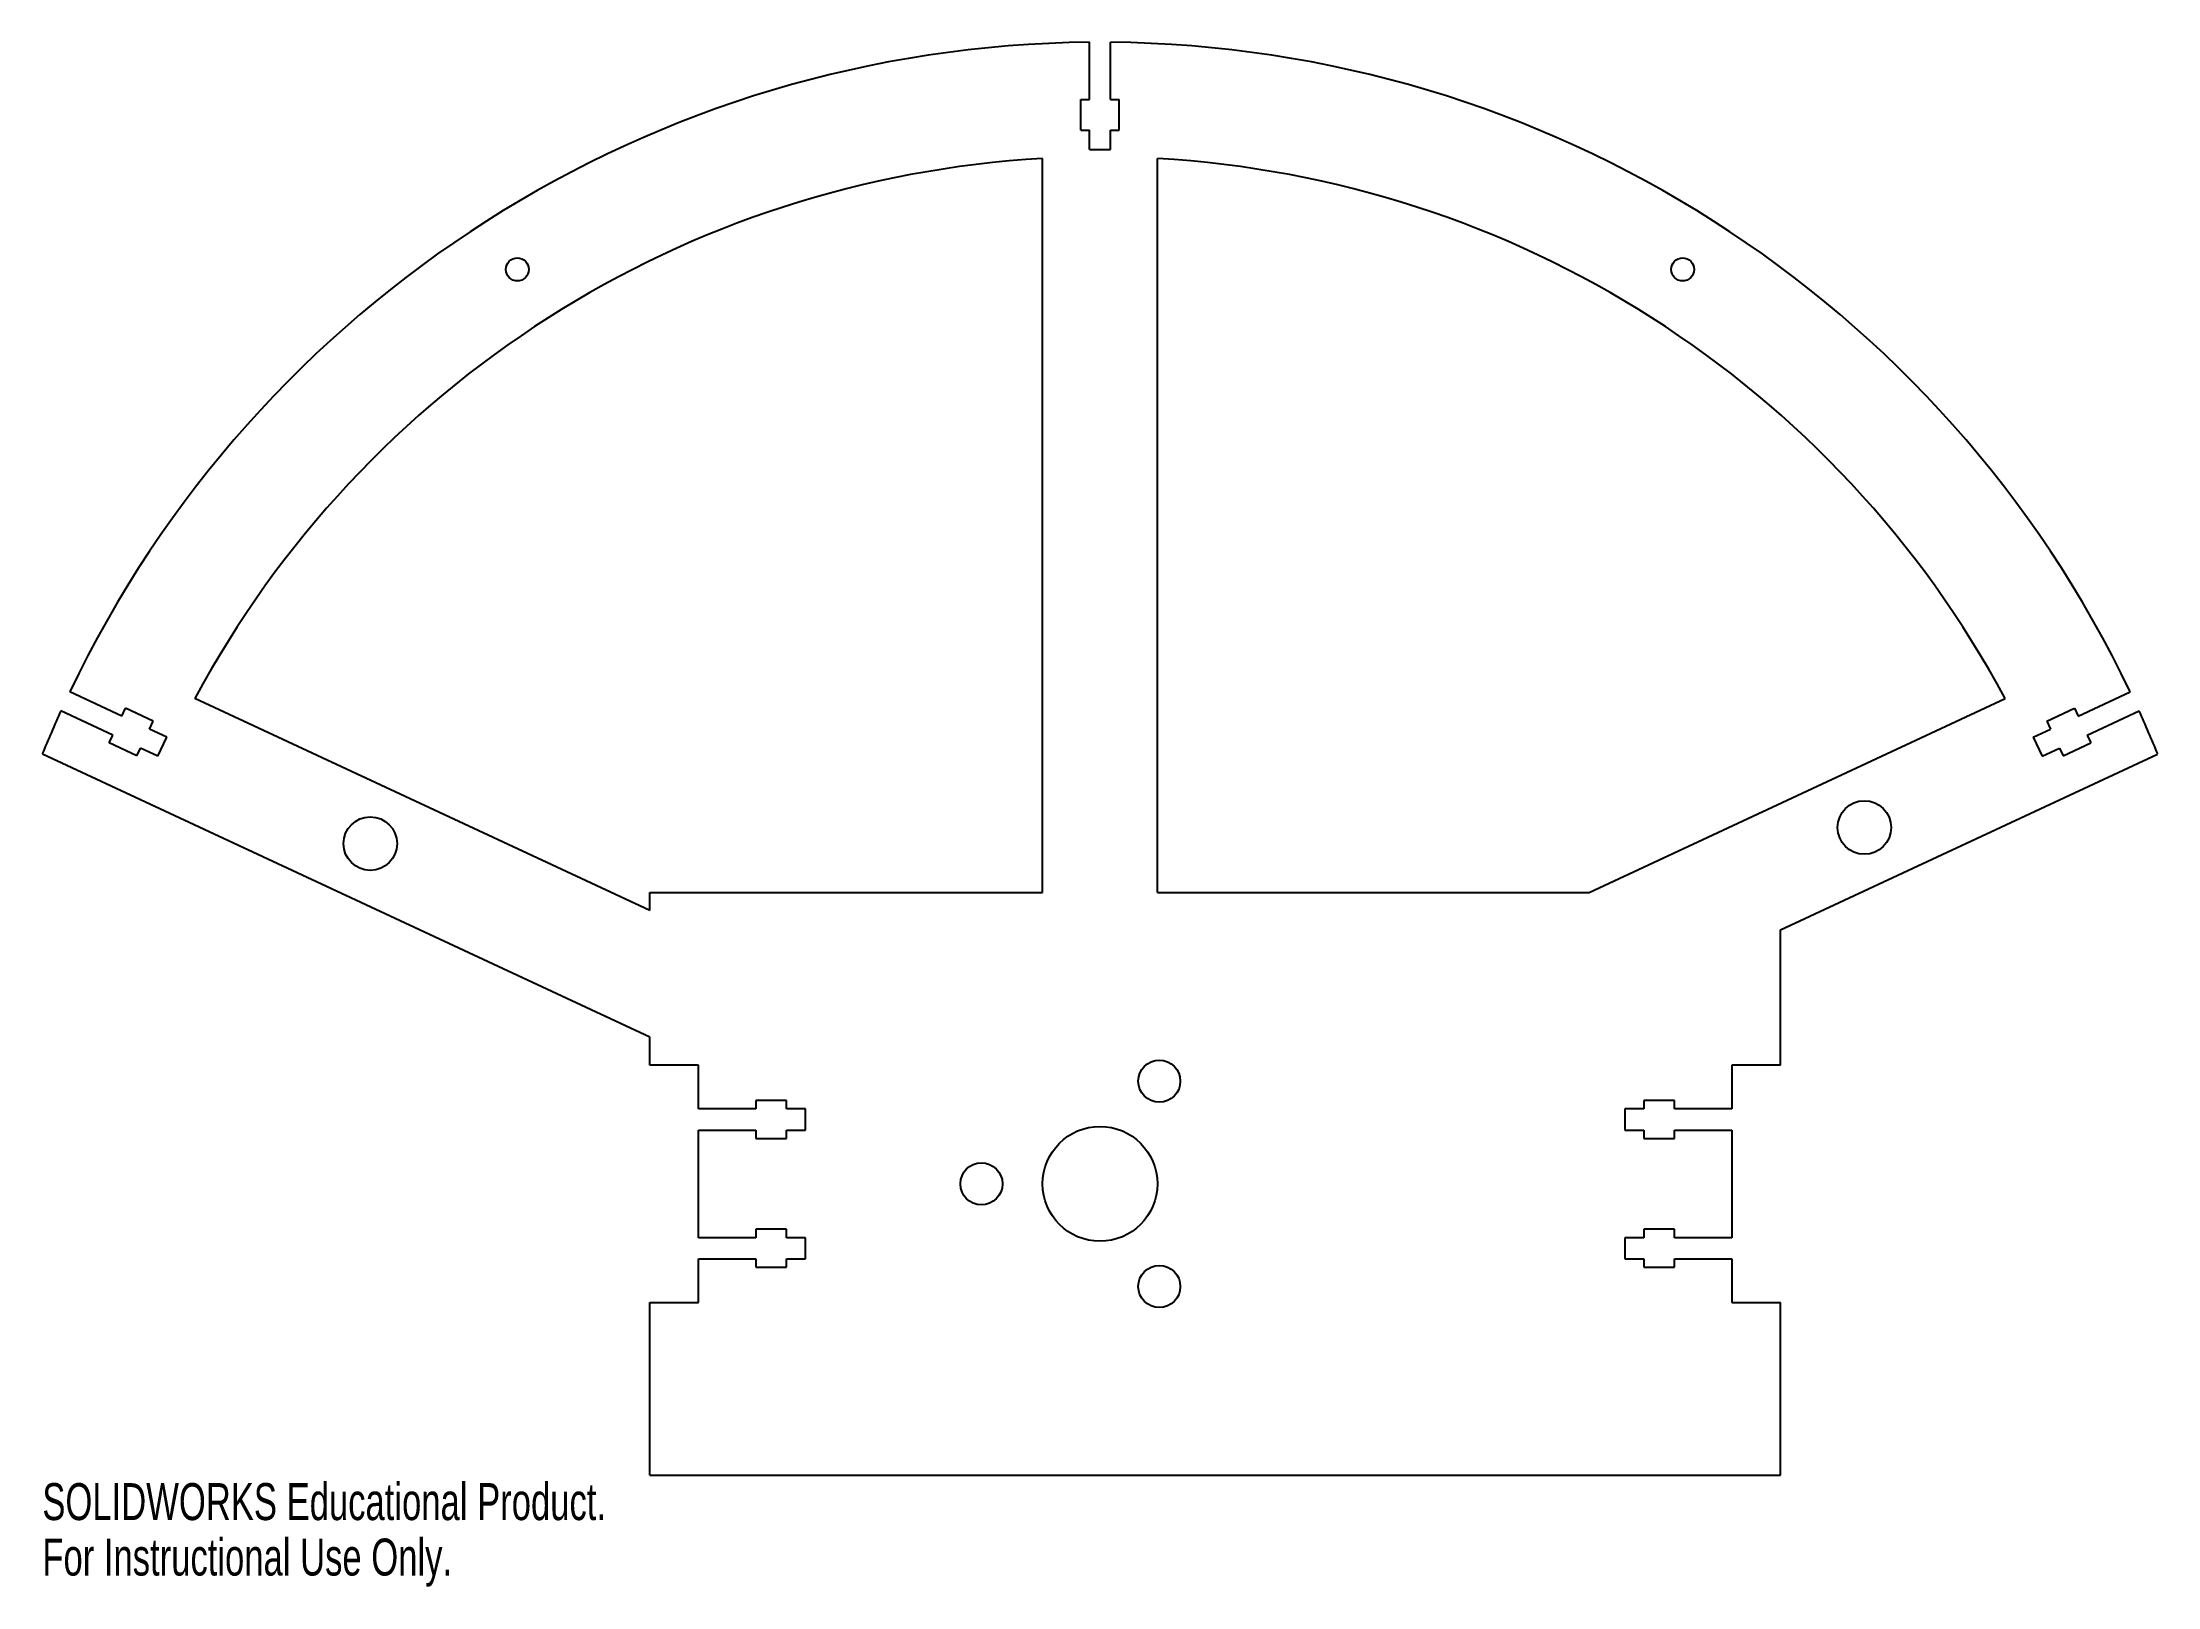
# Model space of a CAD drawing. Header units: millimetres. Extents: x -138 to 138, y -53 to 149.
import ezdxf

# ---------------------------------------------------------------- set-up
doc = ezdxf.new("R2010")
doc.units = ezdxf.units.MM
doc.styles.add('SLDTEXTSTYLE0', font='TXT', dxfattribs={"width": 0.7})

msp = doc.modelspace()

# ---------------------------------------------------------------- linework, layer by layer
at = {"color": 7, "linetype": 'Continuous', "lineweight": 25}
for p, q in [((-1.38, 141.74), (-1.38, 149.23)), ((1.38, 141.74), (1.38, 149.23)), ((-2.5, 137.74), (-2.5, 141.74)), ((-2.5, 141.74), (-1.38, 141.74)), ((1.38, 141.74), (2.5, 141.74)), ((2.5, 137.74), (2.5, 141.74)), ((-2.5, 137.74), (-1.38, 137.74)), ((-1.38, 135.24), (-1.38, 137.74)), ((1.38, 137.74), (2.5, 137.74)), ((1.38, 135.24), (1.38, 137.74)), ((-7.5, 38.1), (-7.5, 134.03)), ((-1.38, 135.24), (1.38, 135.24)), ((7.5, 38.1), (7.5, 134.03)), ((-127.88, 61.15), (-134.67, 64.31)), ((127.88, 61.15), (134.67, 64.31)), ((-129.04, 58.65), (-135.83, 61.82)), ((-127.88, 61.15), (-127.4, 62.17)), ((-123.78, 60.48), (-127.4, 62.17)), ((-58.85, 35.72), (-118.3, 63.44)), ((63.96, 38.1), (118.3, 63.44)), ((123.78, 60.48), (127.4, 62.17)), ((127.4, 62.17), (127.88, 61.15)), ((129.04, 58.65), (135.83, 61.82)), ((-129.51, 57.64), (-129.04, 58.65)), ((-124.25, 59.46), (-123.78, 60.48)), ((-121.99, 58.4), (-124.25, 59.46)), ((-123.15, 55.91), (-121.99, 58.4)), ((121.99, 58.4), (124.25, 59.46)), ((121.99, 58.4), (123.15, 55.91)), ((123.78, 60.48), (124.25, 59.46)), ((129.04, 58.65), (129.51, 57.64)), ((-58.85, 19.17), (-138.25, 56.19)), ((-125.89, 55.94), (-129.51, 57.64)), ((-125.89, 55.94), (-125.41, 56.96)), ((-123.15, 55.91), (-125.41, 56.96)), ((88.95, 33.2), (138.25, 56.19)), ((123.15, 55.91), (125.41, 56.96)), ((125.41, 56.96), (125.89, 55.94)), ((125.89, 55.94), (129.51, 57.64)), ((-58.85, 38.1), (-7.5, 38.1)), ((-58.85, 35.72), (-58.85, 38.1)), ((7.5, 38.1), (63.96, 38.1)), ((88.95, 15.5), (88.95, 33.2)), ((-58.85, 15.5), (-58.85, 19.17)), ((-52.5, 15.5), (-58.85, 15.5)), ((-52.5, 9.79), (-52.5, 15.5)), ((82.6, 15.5), (82.6, 9.79)), ((88.95, 15.5), (82.6, 15.5)), ((-45, 9.79), (-52.5, 9.79)), ((-45, 10.91), (-45, 9.79)), ((-41, 10.91), (-45, 10.91)), ((-41, 9.79), (-41, 10.91)), ((-38.5, 9.79), (-41, 9.79)), ((-38.5, 7.04), (-38.5, 9.79)), ((68.6, 9.79), (68.6, 7.04)), ((71.1, 9.79), (68.6, 9.79)), ((71.1, 10.91), (71.1, 9.79)), ((75.1, 10.91), (71.1, 10.91)), ((75.1, 9.79), (75.1, 10.91)), ((82.6, 9.79), (75.1, 9.79)), ((-52.5, 7.04), (-45, 7.04)), ((-52.5, -7.04), (-52.5, 7.04)), ((-45, 7.04), (-45, 5.92)), ((-45, 5.92), (-41, 5.92)), ((-41, 7.04), (-38.5, 7.04)), ((-41, 5.92), (-41, 7.04)), ((68.6, 7.04), (71.1, 7.04)), ((71.1, 7.04), (71.1, 5.92)), ((71.1, 5.92), (75.1, 5.92)), ((75.1, 7.04), (82.6, 7.04)), ((75.1, 5.92), (75.1, 7.04)), ((82.6, 7.04), (82.6, -7.04)), ((-45, -7.04), (-52.5, -7.04)), ((-45, -5.92), (-45, -7.04)), ((-41, -5.92), (-45, -5.92)), ((-41, -7.04), (-41, -5.92)), ((-38.5, -7.04), (-41, -7.04)), ((-38.5, -9.79), (-38.5, -7.04)), ((68.6, -7.04), (68.6, -9.79)), ((71.1, -7.04), (68.6, -7.04)), ((71.1, -5.92), (71.1, -7.04)), ((75.1, -5.92), (71.1, -5.92)), ((75.1, -7.04), (75.1, -5.92)), ((82.6, -7.04), (75.1, -7.04)), ((-52.5, -9.79), (-45, -9.79)), ((-52.5, -15.5), (-52.5, -9.79)), ((-45, -9.79), (-45, -10.91)), ((-45, -10.91), (-41, -10.91)), ((-41, -9.79), (-38.5, -9.79)), ((-41, -10.91), (-41, -9.79)), ((68.6, -9.79), (71.1, -9.79)), ((71.1, -9.79), (71.1, -10.91)), ((71.1, -10.91), (75.1, -10.91)), ((75.1, -9.79), (82.6, -9.79)), ((75.1, -10.91), (75.1, -9.79)), ((82.6, -9.79), (82.6, -15.5)), ((-58.85, -15.5), (-52.5, -15.5)), ((-58.85, -38.1), (-58.85, -15.5)), ((82.6, -15.5), (88.95, -15.5)), ((88.95, -38.1), (88.95, -15.5)), ((-58.85, -38.1), (88.95, -38.1))]:
    msp.add_line(p, q, dxfattribs=at)
for centre, radius in [((-76.16, 119.54), 1.5), ((76.16, 119.54), 1.5), ((99.91, 46.59), 3.5), ((-95.38, 44.48), 3.5), ((7.75, 13.42), 2.75), ((0, 0), 7.5), ((-15.5, 0), 2.75), ((7.75, -13.42), 2.75)]:
    msp.add_circle(centre, radius, dxfattribs=at)
for radius, start, end in [(149.24, 90.5279, 154.4721), (149.24, 25.5279, 89.4721), (134.24, 93.2028, 151.7972), (134.24, 28.2028, 86.7972), (149.24, 155.5279, 157.8806), (149.24, 22.1194, 24.4721)]:
    msp.add_arc((0, 0), radius, start, end, dxfattribs=at)

# ---------------------------------------------------------------- texts
at = {"color": 7, "linetype": 'Continuous', "char_height": 4.8336, "attachment_point": 1, "style": 'SLDTEXTSTYLE0'}
for s, insert in [('SOLIDWORKS Educational Product.', (-138.25, -39.12)), ('For Instructional Use Only.', (-138.25, -46.37))]:
    msp.add_mtext(s, dxfattribs=dict(at, insert=insert))

doc.saveas('drawing.dxf')
